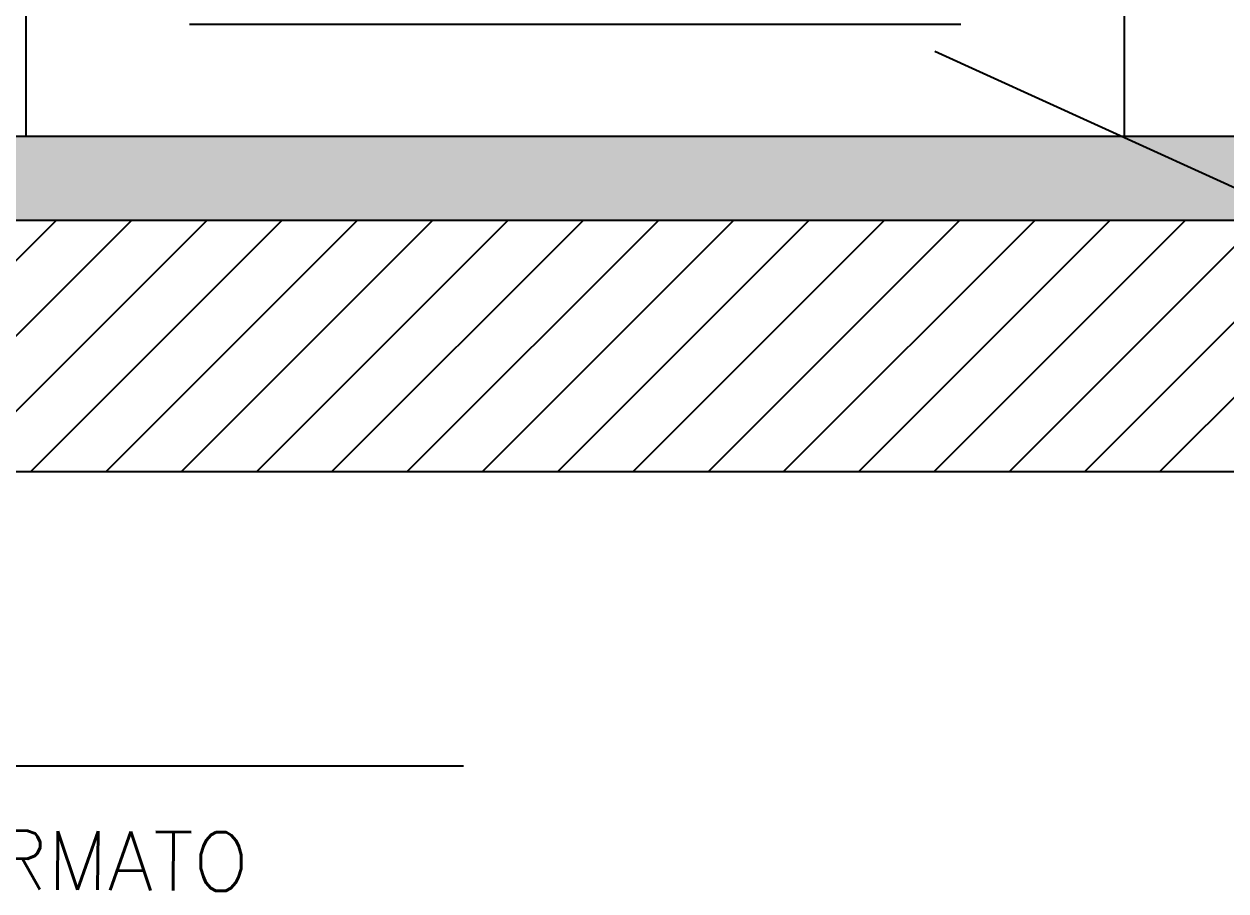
# Model space of a CAD drawing. Extents: x -36.1 to 57, y 1.4 to 46.9.
# Drawn here: x 33.679 to 35.113, y 2.75 to 3.785 of the extents above; entities that cross this region are included whole.
import ezdxf

# ---------------------------------------------------------------- set-up
doc = ezdxf.new("R2010")
doc.units = 0
doc.header["$LTSCALE"] = 0.02
for name, color, linetype in [('A-HACHU', 250, 'CONTINUOUS'), ('CARENAGEM', 1, 'CONTINUOUS'), ('COTAS', 6, 'CONTINUOUS'), ('DIVISORIA', 5, 'CONTINUOUS'), ('PAREDES', 7, 'CONTINUOUS')]:
    doc.layers.add(name, color=color, linetype=linetype)
doc.styles.add('COTAS', font='romans.shx', dxfattribs={"width": 0.75})

msp = doc.modelspace()

# ---------------------------------------------------------------- hatches: boundary and pattern name
at = {"layer": 'A-HACHU'}
h = msp.add_hatch(dxfattribs=at)
h.set_pattern_fill('ANSI31', color=256, scale=0.02, angle=0.01, style=0)
h.paths.add_polyline_path([(32.7581, 3.5505), (27.3723, 3.5505), (27.7632, 3.2505), (32.8086, 3.2505)])
h.paths.add_polyline_path([(27.3723, 3.5505), (25.9039, 3.5505), (25.9039, 3.2505), (27.7632, 3.2505)])
h.paths.add_polyline_path([(35.2088, 3.5505), (32.7581, 3.5505), (32.8086, 3.2505), (35.8667, 3.2505)])
h.paths.add_polyline_path([(37.9119, 3.5505), (35.2088, 3.5505), (35.8667, 3.2505), (37.9119, 3.2505)])

# ---------------------------------------------------------------- linework, layer by layer
msp.add_solid([(25.9039, 3.6505), (25.9039, 3.5505), (37.9119, 3.6505), (37.9119, 3.5505)], dxfattribs=at)
at = {"layer": 'CARENAGEM', "linetype": 'Continuous'}
for p, q in [((33.8766, 3.7848), (34.7966, 3.7848)), ((33.8766, 3.7848), (34.7966, 3.7848)), ((33.8766, 3.7848), (33.8766, 3.7848)), ((34.7966, 3.7848), (34.7966, 3.7848))]:
    msp.add_line(p, q, dxfattribs=at)
at = {"layer": 'COTAS'}
for p, q in [((34.7657, 3.7525), (36.3541, 3.0282)), ((32.8677, 2.8995), (34.2037, 2.8995))]:
    msp.add_line(p, q, dxfattribs=at)
at = {"layer": 'DIVISORIA', "linetype": 'Continuous'}
for p, q in [((33.6816, 6.0505), (33.6816, 3.6505)), ((34.9917, 6.0505), (34.9917, 3.6505))]:
    msp.add_line(p, q, dxfattribs=at)
at = {"layer": 'PAREDES'}
for p, q in [((37.9119, 3.6505), (25.9039, 3.6505)), ((37.9119, 3.5505), (25.9039, 3.5505)), ((37.9119, 3.2505), (25.9039, 3.2505))]:
    msp.add_line(p, q, dxfattribs=at)

# ---------------------------------------------------------------- texts
at = {"layer": 'COTAS', "style": 'COTAS'}
msp.add_text('ABS TERMO-FORMATO', height=0.07, rotation=359.5694, dxfattribs=at).set_placement((32.9151, 2.7579))

doc.saveas('drawing.dxf')
